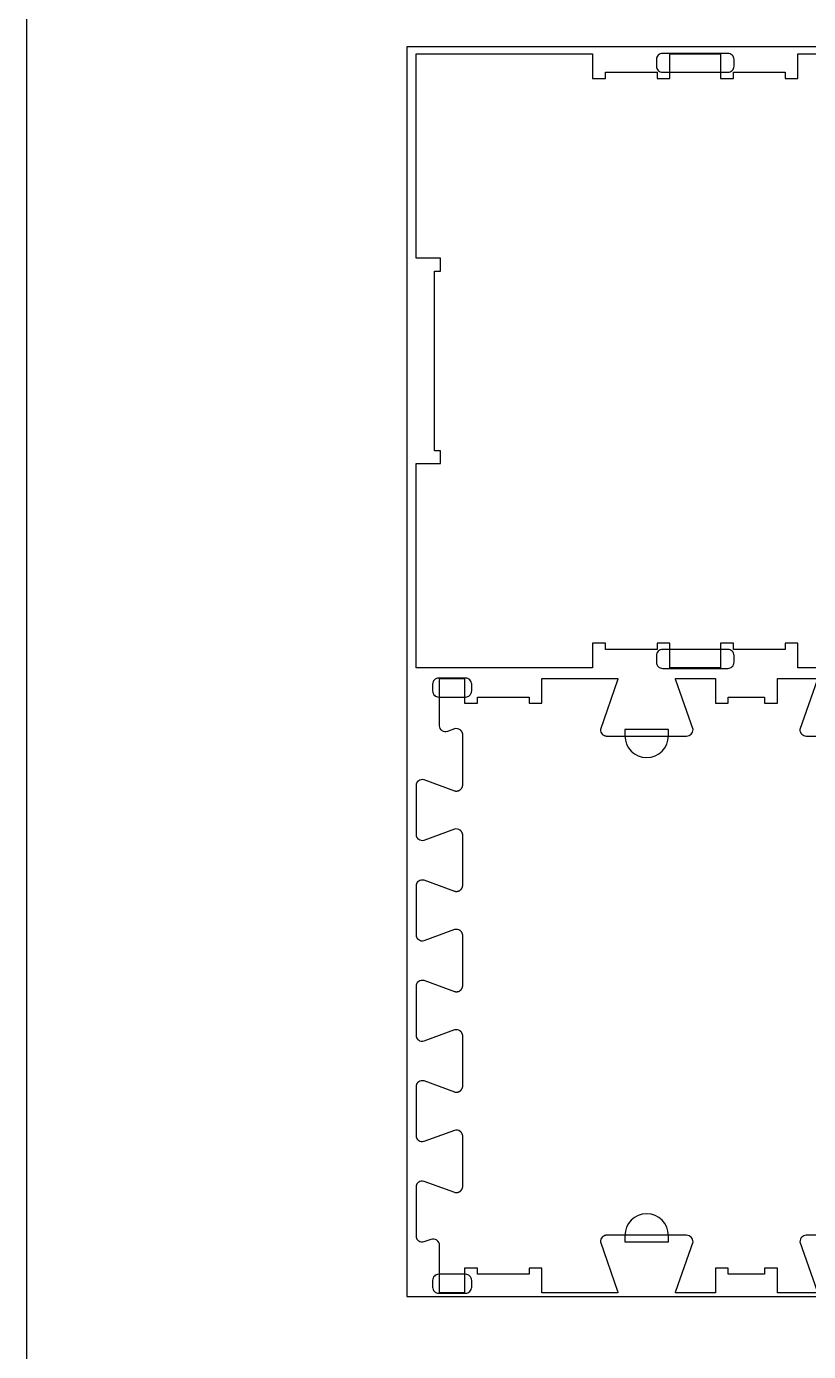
# Model space of a CAD drawing. Extents: x -7518 to -4335, y -84343 to -75479.
# Drawn here: x -7518 to -6754, y -77457 to -76163 of the extents above; entities that cross this region are included whole.
import ezdxf

# ---------------------------------------------------------------- set-up
doc = ezdxf.new("R2010")
doc.units = 0
for name, color, linetype in [('0_SHEET_SPRUCEPLY_2440X122', 1, 'CONTINUOUS'), ('4_ANYTOOL_CUTTHROUGH_OUTSI', 5, 'CONTINUOUS'), ('5_ANYTOOL_HALF_MILL_9MM_IN', 3, 'CONTINUOUS'), ('DONOTCUT', 18, 'CONTINUOUS')]:
    doc.layers.add(name, color=color, linetype=linetype)

msp = doc.modelspace()

# ---------------------------------------------------------------- linework, layer by layer
at = {"layer": '0_SHEET_SPRUCEPLY_2440X122'}
msp.add_lwpolyline([(-7146.3, -76183), (-7146.3, -77403), (-4706.3, -77403), (-4706.3, -76183)], close=True, dxfattribs=at)
at = {"layer": '4_ANYTOOL_CUTTHROUGH_OUTSI', "color": 5}
msp.add_lwpolyline([(-6714.7, -76789.4), (-6764.5, -76789.4), (-6764.5, -76765.4), (-6777, -76765.4), (-6777, -76771.4), (-6827.5, -76771.4), (-6827.5, -76765.4), (-6840, -76765.4), (-6840, -76789.4), (-6889.5, -76789.4), (-6889.5, -76765.4), (-6902, -76765.4), (-6902, -76771.4), (-6952.5, -76771.4), (-6952.5, -76765.4), (-6952.7, -76765.4), (-6952.7, -76765.4), (-6965, -76765.4), (-6965, -76765.6), (-6965, -76789.4), (-7137.5, -76789.4), (-7137.5, -76589.9), (-7113.5, -76589.9), (-7113.5, -76589.6), (-7113.5, -76577.6), (-7113.5, -76577.4), (-7119.5, -76577.4), (-7119.5, -76401.9), (-7113.5, -76401.9), (-7113.5, -76401.6), (-7113.5, -76389.6), (-7113.5, -76389.4), (-7137.5, -76389.4), (-7137.5, -76189.9), (-6965, -76189.9), (-6965, -76213.6), (-6965, -76213.9), (-6952.5, -76213.9), (-6952.5, -76207.9), (-6902, -76207.9), (-6902, -76213.9), (-6889.5, -76213.9), (-6889.5, -76213.6), (-6889.5, -76189.9), (-6840, -76189.9), (-6840, -76213.9), (-6827.5, -76213.9), (-6827.5, -76207.9), (-6777, -76207.9), (-6777, -76213.9), (-6764.5, -76213.9), (-6764.5, -76213.6), (-6764.5, -76189.9), (-6690.3, -76189.9)], dxfattribs=at)
for points in [[(-6745.4, -77399.4), (-6784.5, -77399.4), (-6784.5, -77375.4), (-6797, -77375.4), (-6797, -77381.4), (-6832.5, -77381.4), (-6832.5, -77375.4), (-6845, -77375.4), (-6845, -77399.4), (-6884.1, -77399.4), (-6884.1, -77399.4, -0.061485), (-6883.8, -77398), (-6866.9, -77349.7), (-6866.9, -77349.7), (-6866.9, -77349.6), (-6866.9, -77349.6, 0.414214), (-6873.2, -77343.4), (-6951.2, -77343.4), (-6951.3, -77343.4), (-6951.5, -77343.4), (-6951.6, -77343.4), (-6951.8, -77343.4), (-6951.9, -77343.4), (-6952.1, -77343.4), (-6952.2, -77343.5), (-6952.4, -77343.5), (-6952.5, -77343.5), (-6952.7, -77343.6), (-6952.8, -77343.6), (-6953, -77343.7), (-6953.1, -77343.7), (-6953.3, -77343.7), (-6953.4, -77343.8), (-6953.6, -77343.9), (-6953.7, -77343.9), (-6953.8, -77344), (-6954, -77344.1), (-6954.1, -77344.1), (-6954.3, -77344.2), (-6954.4, -77344.3), (-6954.5, -77344.4), (-6954.7, -77344.4), (-6954.8, -77344.5), (-6954.9, -77344.6), (-6955, -77344.7), (-6955.1, -77344.8), (-6955.3, -77344.9), (-6955.4, -77345), (-6955.5, -77345.1), (-6955.6, -77345.2, 0.198912), (-6957.4, -77349.6), (-6957.4, -77349.7), (-6957.4, -77349.7), (-6940.5, -77398), (-6940.5, -77398, -0.061485), (-6940.3, -77399.4), (-6964.7, -77399.4), (-7014.5, -77399.4), (-7014.5, -77375.4), (-7027, -77375.4), (-7027, -77381.4), (-7077.5, -77381.4), (-7077.5, -77375.4), (-7090, -77375.4), (-7090, -77399.4), (-7114.5, -77399.4), (-7114.5, -77353.2), (-7114.5, -77353.2, 0.522088), (-7122.9, -77347.4), (-7129.7, -77349.9, -0.236725), (-7134.8, -77349), (-7134.9, -77348.9), (-7135, -77348.8), (-7135.1, -77348.7), (-7135.3, -77348.6), (-7135.4, -77348.5), (-7135.5, -77348.3), (-7135.6, -77348.2), (-7135.7, -77348.1), (-7135.8, -77348), (-7135.9, -77347.8), (-7136, -77347.7), (-7136.1, -77347.6), (-7136.2, -77347.4), (-7136.3, -77347.3), (-7136.4, -77347.1), (-7136.5, -77347), (-7136.5, -77346.8), (-7136.6, -77346.7), (-7136.7, -77346.5), (-7136.7, -77346.3), (-7136.8, -77346.2), (-7136.8, -77346), (-7136.9, -77345.9), (-7136.9, -77345.7), (-7137, -77345.5), (-7137, -77345.4), (-7137, -77345.2), (-7137, -77345), (-7137.1, -77344.9), (-7137.1, -77344.7), (-7137.1, -77344.5), (-7137.1, -77344.4), (-7137.1, -77295.9), (-7137.1, -77295.7), (-7137.1, -77295.6), (-7137.1, -77295.4), (-7137, -77295.2), (-7137, -77295.1), (-7137, -77294.9), (-7137, -77294.7), (-7136.9, -77294.6), (-7136.9, -77294.4), (-7136.8, -77294.2), (-7136.8, -77294.1), (-7136.7, -77293.9), (-7136.7, -77293.8), (-7136.6, -77293.6), (-7136.5, -77293.5), (-7136.5, -77293.3), (-7136.4, -77293.1), (-7136.3, -77293), (-7136.2, -77292.9), (-7136.1, -77292.7), (-7136, -77292.6), (-7135.9, -77292.4), (-7135.8, -77292.3), (-7135.7, -77292.2), (-7135.6, -77292), (-7135.5, -77291.9), (-7135.4, -77291.8), (-7135.3, -77291.7), (-7135.1, -77291.6), (-7135, -77291.5), (-7134.9, -77291.4), (-7134.8, -77291.3, -0.236725), (-7129.7, -77290.4), (-7099.9, -77301.4), (-7099.9, -77301.4), (-7099.9, -77301.4), (-7099.7, -77301.4), (-7099.6, -77301.5), (-7099.4, -77301.5), (-7099.2, -77301.5), (-7099, -77301.6), (-7098.9, -77301.6), (-7098.7, -77301.6), (-7098.5, -77301.6), (-7098.3, -77301.6), (-7098.1, -77301.6), (-7097.9, -77301.6), (-7097.8, -77301.6), (-7097.6, -77301.6), (-7097.4, -77301.6), (-7097.2, -77301.6), (-7097, -77301.5), (-7096.8, -77301.5), (-7096.7, -77301.5), (-7096.5, -77301.4), (-7096.3, -77301.4), (-7096.1, -77301.3), (-7096, -77301.3), (-7095.8, -77301.2), (-7095.6, -77301.1), (-7095.4, -77301), (-7095.3, -77301), (-7095.1, -77300.9), (-7095, -77300.8), (-7094.8, -77300.7), (-7094.7, -77300.6), (-7094.5, -77300.5), (-7094.4, -77300.4), (-7094.2, -77300.3), (-7094.1, -77300.2), (-7094, -77300.1), (-7093.8, -77299.9), (-7093.7, -77299.8), (-7093.6, -77299.7), (-7093.5, -77299.6), (-7093.3, -77299.4), (-7093.2, -77299.3), (-7093.1, -77299.1), (-7093, -77299), (-7092.9, -77298.8), (-7092.8, -77298.7), (-7092.7, -77298.5), (-7092.6, -77298.4), (-7092.5, -77298.2), (-7092.4, -77298), (-7092.4, -77297.9), (-7092.3, -77297.7), (-7092.2, -77297.5), (-7092.2, -77297.3), (-7092.1, -77297.2), (-7092.1, -77297), (-7092, -77296.8), (-7092, -77296.6), (-7091.9, -77296.5), (-7091.9, -77296.3), (-7091.9, -77296.1), (-7091.9, -77295.9), (-7091.9, -77295.7), (-7091.9, -77295.6), (-7091.9, -77295.4), (-7091.9, -77246.9), (-7091.9, -77246.7), (-7091.9, -77246.5), (-7091.9, -77246.4), (-7091.9, -77246.2), (-7091.9, -77246), (-7091.9, -77245.8), (-7092, -77245.6), (-7092, -77245.5), (-7092.1, -77245.3), (-7092.1, -77245.1), (-7092.2, -77244.9), (-7092.2, -77244.8), (-7092.3, -77244.6), (-7092.4, -77244.4), (-7092.4, -77244.2), (-7092.5, -77244.1), (-7092.6, -77243.9), (-7092.7, -77243.7), (-7092.8, -77243.6), (-7092.9, -77243.4), (-7093, -77243.3), (-7093.1, -77243.1), (-7093.2, -77243), (-7093.3, -77242.8), (-7093.5, -77242.7), (-7093.6, -77242.6), (-7093.7, -77242.4), (-7093.8, -77242.3), (-7094, -77242.2), (-7094.1, -77242.1), (-7094.2, -77242), (-7094.4, -77241.9, 0.237079), (-7099.9, -77240.9), (-7099.9, -77240.9), (-7099.9, -77240.9), (-7129.7, -77251.9), (-7129.7, -77251.9, -0.236725), (-7134.8, -77251), (-7134.9, -77250.9), (-7135, -77250.8), (-7135.1, -77250.7), (-7135.3, -77250.6), (-7135.4, -77250.5), (-7135.5, -77250.3), (-7135.6, -77250.2), (-7135.7, -77250.1), (-7135.8, -77250), (-7135.9, -77249.8), (-7136, -77249.7), (-7136.1, -77249.6), (-7136.2, -77249.4), (-7136.3, -77249.3), (-7136.4, -77249.1), (-7136.5, -77249), (-7136.5, -77248.8), (-7136.6, -77248.7), (-7136.7, -77248.5), (-7136.7, -77248.3), (-7136.8, -77248.2), (-7136.8, -77248), (-7136.9, -77247.9), (-7136.9, -77247.7), (-7137, -77247.5), (-7137, -77247.4), (-7137, -77247.2), (-7137, -77247), (-7137.1, -77246.9), (-7137.1, -77246.7), (-7137.1, -77246.5), (-7137.1, -77246.4), (-7137.1, -77197.9), (-7137.1, -77197.7), (-7137.1, -77197.6), (-7137.1, -77197.4), (-7137, -77197.2), (-7137, -77197.1), (-7137, -77196.9), (-7137, -77196.7), (-7136.9, -77196.6), (-7136.9, -77196.4), (-7136.8, -77196.2), (-7136.8, -77196.1), (-7136.7, -77195.9), (-7136.7, -77195.8), (-7136.6, -77195.6), (-7136.5, -77195.5), (-7136.5, -77195.3), (-7136.4, -77195.1), (-7136.3, -77195), (-7136.2, -77194.9), (-7136.1, -77194.7), (-7136, -77194.6), (-7135.9, -77194.4), (-7135.8, -77194.3), (-7135.7, -77194.2), (-7135.6, -77194), (-7135.5, -77193.9), (-7135.4, -77193.8), (-7135.3, -77193.7), (-7135.1, -77193.6), (-7135, -77193.5), (-7134.9, -77193.4), (-7134.8, -77193.3, -0.236725), (-7129.7, -77192.4), (-7099.9, -77203.4), (-7099.9, -77203.4), (-7099.9, -77203.4), (-7099.7, -77203.4), (-7099.6, -77203.5), (-7099.4, -77203.5), (-7099.2, -77203.5), (-7099, -77203.6), (-7098.9, -77203.6), (-7098.7, -77203.6), (-7098.5, -77203.6), (-7098.3, -77203.6), (-7098.1, -77203.6), (-7097.9, -77203.6), (-7097.8, -77203.6), (-7097.6, -77203.6), (-7097.4, -77203.6), (-7097.2, -77203.6), (-7097, -77203.5), (-7096.8, -77203.5), (-7096.7, -77203.5), (-7096.5, -77203.4), (-7096.3, -77203.4), (-7096.1, -77203.3), (-7096, -77203.3), (-7095.8, -77203.2), (-7095.6, -77203.1), (-7095.4, -77203), (-7095.3, -77203), (-7095.1, -77202.9), (-7095, -77202.8), (-7094.8, -77202.7), (-7094.7, -77202.6), (-7094.5, -77202.5), (-7094.4, -77202.4), (-7094.2, -77202.3), (-7094.1, -77202.2), (-7094, -77202.1), (-7093.8, -77201.9), (-7093.7, -77201.8), (-7093.6, -77201.7), (-7093.5, -77201.6), (-7093.3, -77201.4), (-7093.2, -77201.3), (-7093.1, -77201.1), (-7093, -77201), (-7092.9, -77200.8), (-7092.8, -77200.7), (-7092.7, -77200.5), (-7092.6, -77200.4), (-7092.5, -77200.2), (-7092.4, -77200), (-7092.4, -77199.9), (-7092.3, -77199.7), (-7092.2, -77199.5), (-7092.2, -77199.3), (-7092.1, -77199.2), (-7092.1, -77199), (-7092, -77198.8), (-7092, -77198.6), (-7091.9, -77198.5), (-7091.9, -77198.3), (-7091.9, -77198.1), (-7091.9, -77197.9), (-7091.9, -77197.7), (-7091.9, -77197.6), (-7091.9, -77197.4), (-7091.9, -77148.9), (-7091.9, -77148.7), (-7091.9, -77148.5), (-7091.9, -77148.4), (-7091.9, -77148.2), (-7091.9, -77148), (-7091.9, -77147.8), (-7092, -77147.6), (-7092, -77147.5), (-7092.1, -77147.3), (-7092.1, -77147.1), (-7092.2, -77146.9), (-7092.2, -77146.8), (-7092.3, -77146.6), (-7092.4, -77146.4), (-7092.4, -77146.2), (-7092.5, -77146.1), (-7092.6, -77145.9), (-7092.7, -77145.7), (-7092.8, -77145.6), (-7092.9, -77145.4), (-7093, -77145.3), (-7093.1, -77145.1), (-7093.2, -77145), (-7093.3, -77144.8), (-7093.5, -77144.7), (-7093.6, -77144.6), (-7093.7, -77144.4), (-7093.8, -77144.3), (-7094, -77144.2), (-7094.1, -77144.1), (-7094.2, -77144), (-7094.4, -77143.9, 0.237079), (-7099.9, -77142.9), (-7099.9, -77142.9), (-7099.9, -77142.9), (-7129.7, -77153.9), (-7129.7, -77153.9, -0.236725), (-7134.8, -77153), (-7134.9, -77152.9), (-7135, -77152.8), (-7135.1, -77152.7), (-7135.3, -77152.6), (-7135.4, -77152.5), (-7135.5, -77152.3), (-7135.6, -77152.2), (-7135.7, -77152.1), (-7135.8, -77152), (-7135.9, -77151.8), (-7136, -77151.7), (-7136.1, -77151.6), (-7136.2, -77151.4), (-7136.3, -77151.3), (-7136.4, -77151.1), (-7136.5, -77151), (-7136.5, -77150.8), (-7136.6, -77150.7), (-7136.7, -77150.5), (-7136.7, -77150.3), (-7136.8, -77150.2), (-7136.8, -77150), (-7136.9, -77149.9), (-7136.9, -77149.7), (-7137, -77149.5), (-7137, -77149.4), (-7137, -77149.2), (-7137, -77149), (-7137.1, -77148.9), (-7137.1, -77148.7), (-7137.1, -77148.5), (-7137.1, -77148.4), (-7137.1, -77099.9), (-7137.1, -77099.7), (-7137.1, -77099.6), (-7137.1, -77099.4), (-7137, -77099.2), (-7137, -77099.1), (-7137, -77098.9), (-7137, -77098.7), (-7136.9, -77098.6), (-7136.9, -77098.4), (-7136.8, -77098.2), (-7136.8, -77098.1), (-7136.7, -77097.9), (-7136.7, -77097.8), (-7136.6, -77097.6), (-7136.5, -77097.5), (-7136.5, -77097.3), (-7136.4, -77097.1), (-7136.3, -77097), (-7136.2, -77096.9), (-7136.1, -77096.7), (-7136, -77096.6), (-7135.9, -77096.4), (-7135.8, -77096.3), (-7135.7, -77096.2), (-7135.6, -77096), (-7135.5, -77095.9), (-7135.4, -77095.8), (-7135.3, -77095.7), (-7135.1, -77095.6), (-7135, -77095.5), (-7134.9, -77095.4), (-7134.8, -77095.3, -0.236725), (-7129.7, -77094.4), (-7099.9, -77105.4), (-7099.9, -77105.4), (-7099.9, -77105.4), (-7099.7, -77105.4), (-7099.6, -77105.5), (-7099.4, -77105.5), (-7099.2, -77105.5), (-7099, -77105.6), (-7098.9, -77105.6), (-7098.7, -77105.6), (-7098.5, -77105.6), (-7098.3, -77105.6), (-7098.1, -77105.6), (-7097.9, -77105.6), (-7097.8, -77105.6), (-7097.6, -77105.6), (-7097.4, -77105.6), (-7097.2, -77105.6), (-7097, -77105.5), (-7096.8, -77105.5), (-7096.7, -77105.5), (-7096.5, -77105.4), (-7096.3, -77105.4), (-7096.1, -77105.3), (-7096, -77105.3), (-7095.8, -77105.2), (-7095.6, -77105.1), (-7095.4, -77105), (-7095.3, -77105), (-7095.1, -77104.9), (-7095, -77104.8), (-7094.8, -77104.7), (-7094.7, -77104.6), (-7094.5, -77104.5), (-7094.4, -77104.4), (-7094.2, -77104.3), (-7094.1, -77104.2), (-7094, -77104.1), (-7093.8, -77103.9), (-7093.7, -77103.8), (-7093.6, -77103.7), (-7093.5, -77103.6), (-7093.3, -77103.4), (-7093.2, -77103.3), (-7093.1, -77103.1), (-7093, -77103), (-7092.9, -77102.8), (-7092.8, -77102.7), (-7092.7, -77102.5), (-7092.6, -77102.4), (-7092.5, -77102.2), (-7092.4, -77102), (-7092.4, -77101.9), (-7092.3, -77101.7), (-7092.2, -77101.5), (-7092.2, -77101.3), (-7092.1, -77101.2), (-7092.1, -77101), (-7092, -77100.8), (-7092, -77100.6), (-7091.9, -77100.5), (-7091.9, -77100.3), (-7091.9, -77100.1), (-7091.9, -77099.9), (-7091.9, -77099.7), (-7091.9, -77099.6), (-7091.9, -77099.4), (-7091.9, -77050.9), (-7091.9, -77050.7), (-7091.9, -77050.5), (-7091.9, -77050.4), (-7091.9, -77050.2), (-7091.9, -77050), (-7091.9, -77049.8), (-7092, -77049.6), (-7092, -77049.5), (-7092.1, -77049.3), (-7092.1, -77049.1), (-7092.2, -77048.9), (-7092.2, -77048.8), (-7092.3, -77048.6), (-7092.4, -77048.4), (-7092.4, -77048.2), (-7092.5, -77048.1), (-7092.6, -77047.9), (-7092.7, -77047.7), (-7092.8, -77047.6), (-7092.9, -77047.4), (-7093, -77047.3), (-7093.1, -77047.1), (-7093.2, -77047), (-7093.3, -77046.8), (-7093.5, -77046.7), (-7093.6, -77046.6), (-7093.7, -77046.4), (-7093.8, -77046.3), (-7094, -77046.2), (-7094.1, -77046.1), (-7094.2, -77046), (-7094.4, -77045.9, 0.237079), (-7099.9, -77044.9), (-7099.9, -77044.9), (-7099.9, -77044.9), (-7129.7, -77055.9), (-7129.7, -77055.9, -0.236725), (-7134.8, -77055), (-7134.9, -77054.9), (-7135, -77054.8), (-7135.1, -77054.7), (-7135.3, -77054.6), (-7135.4, -77054.5), (-7135.5, -77054.3), (-7135.6, -77054.2), (-7135.7, -77054.1), (-7135.8, -77054), (-7135.9, -77053.8), (-7136, -77053.7), (-7136.1, -77053.6), (-7136.2, -77053.4), (-7136.3, -77053.3), (-7136.4, -77053.1), (-7136.5, -77053), (-7136.5, -77052.8), (-7136.6, -77052.7), (-7136.7, -77052.5), (-7136.7, -77052.3), (-7136.8, -77052.2), (-7136.8, -77052), (-7136.9, -77051.9), (-7136.9, -77051.7), (-7137, -77051.5), (-7137, -77051.4), (-7137, -77051.2), (-7137, -77051), (-7137.1, -77050.9), (-7137.1, -77050.7), (-7137.1, -77050.5), (-7137.1, -77050.4), (-7137.1, -77001.9), (-7137.1, -77001.7), (-7137.1, -77001.6), (-7137.1, -77001.4), (-7137, -77001.2), (-7137, -77001.1), (-7137, -77000.9), (-7137, -77000.7), (-7136.9, -77000.6), (-7136.9, -77000.4), (-7136.8, -77000.2), (-7136.8, -77000.1), (-7136.7, -76999.9), (-7136.7, -76999.8), (-7136.6, -76999.6), (-7136.5, -76999.5), (-7136.5, -76999.3), (-7136.4, -76999.1), (-7136.3, -76999), (-7136.2, -76998.9), (-7136.1, -76998.7), (-7136, -76998.6), (-7135.9, -76998.4), (-7135.8, -76998.3), (-7135.7, -76998.2), (-7135.6, -76998), (-7135.5, -76997.9), (-7135.4, -76997.8), (-7135.3, -76997.7), (-7135.1, -76997.6), (-7135, -76997.5), (-7134.9, -76997.4), (-7134.8, -76997.3, -0.236725), (-7129.7, -76996.4), (-7099.9, -77007.4), (-7099.9, -77007.4), (-7099.9, -77007.4), (-7099.7, -77007.4), (-7099.6, -77007.5), (-7099.4, -77007.5), (-7099.2, -77007.5), (-7099, -77007.6), (-7098.9, -77007.6), (-7098.7, -77007.6), (-7098.5, -77007.6), (-7098.3, -77007.6), (-7098.1, -77007.6), (-7097.9, -77007.6), (-7097.8, -77007.6), (-7097.6, -77007.6), (-7097.4, -77007.6), (-7097.2, -77007.6), (-7097, -77007.5), (-7096.8, -77007.5), (-7096.7, -77007.5), (-7096.5, -77007.4), (-7096.3, -77007.4), (-7096.1, -77007.3), (-7096, -77007.3), (-7095.8, -77007.2), (-7095.6, -77007.1), (-7095.4, -77007), (-7095.3, -77007), (-7095.1, -77006.9), (-7095, -77006.8), (-7094.8, -77006.7), (-7094.7, -77006.6), (-7094.5, -77006.5), (-7094.4, -77006.4), (-7094.2, -77006.3), (-7094.1, -77006.2), (-7094, -77006.1), (-7093.8, -77005.9), (-7093.7, -77005.8), (-7093.6, -77005.7), (-7093.5, -77005.6), (-7093.3, -77005.4), (-7093.2, -77005.3), (-7093.1, -77005.1), (-7093, -77005), (-7092.9, -77004.8), (-7092.8, -77004.7), (-7092.7, -77004.5), (-7092.6, -77004.4), (-7092.5, -77004.2), (-7092.4, -77004), (-7092.4, -77003.9), (-7092.3, -77003.7), (-7092.2, -77003.5), (-7092.2, -77003.3), (-7092.1, -77003.2), (-7092.1, -77003), (-7092, -77002.8), (-7092, -77002.6), (-7091.9, -77002.5), (-7091.9, -77002.3), (-7091.9, -77002.1), (-7091.9, -77001.9), (-7091.9, -77001.7), (-7091.9, -77001.6), (-7091.9, -77001.4), (-7091.9, -76952.9), (-7091.9, -76952.7), (-7091.9, -76952.5), (-7091.9, -76952.4), (-7091.9, -76952.2), (-7091.9, -76952), (-7091.9, -76951.8), (-7092, -76951.6), (-7092, -76951.5), (-7092.1, -76951.3), (-7092.1, -76951.1), (-7092.2, -76950.9), (-7092.2, -76950.8), (-7092.3, -76950.6), (-7092.4, -76950.4), (-7092.4, -76950.2), (-7092.5, -76950.1), (-7092.6, -76949.9), (-7092.7, -76949.7), (-7092.8, -76949.6), (-7092.9, -76949.4), (-7093, -76949.3), (-7093.1, -76949.1), (-7093.2, -76949), (-7093.3, -76948.8), (-7093.5, -76948.7), (-7093.6, -76948.6), (-7093.7, -76948.4), (-7093.8, -76948.3), (-7094, -76948.2), (-7094.1, -76948.1), (-7094.2, -76948), (-7094.4, -76947.9, 0.237079), (-7099.9, -76946.9), (-7099.9, -76946.9), (-7099.9, -76946.9), (-7129.7, -76957.9), (-7129.7, -76957.9, -0.236725), (-7134.8, -76957), (-7134.9, -76956.9), (-7135, -76956.8), (-7135.1, -76956.7), (-7135.3, -76956.6), (-7135.4, -76956.5), (-7135.5, -76956.3), (-7135.6, -76956.2), (-7135.7, -76956.1), (-7135.8, -76956), (-7135.9, -76955.8), (-7136, -76955.7), (-7136.1, -76955.6), (-7136.2, -76955.4), (-7136.3, -76955.3), (-7136.4, -76955.1), (-7136.5, -76955), (-7136.5, -76954.8), (-7136.6, -76954.7), (-7136.7, -76954.5), (-7136.7, -76954.3), (-7136.8, -76954.2), (-7136.8, -76954), (-7136.9, -76953.9), (-7136.9, -76953.7), (-7137, -76953.5), (-7137, -76953.4), (-7137, -76953.2), (-7137, -76953), (-7137.1, -76952.9), (-7137.1, -76952.7), (-7137.1, -76952.5), (-7137.1, -76952.4), (-7137.1, -76903.9), (-7137.1, -76903.7), (-7137.1, -76903.6), (-7137.1, -76903.4), (-7137, -76903.2), (-7137, -76903.1), (-7137, -76902.9), (-7137, -76902.7), (-7136.9, -76902.6), (-7136.9, -76902.4), (-7136.8, -76902.2), (-7136.8, -76902.1), (-7136.7, -76901.9), (-7136.7, -76901.8), (-7136.6, -76901.6), (-7136.5, -76901.5), (-7136.5, -76901.3), (-7136.4, -76901.1), (-7136.3, -76901), (-7136.2, -76900.9), (-7136.1, -76900.7), (-7136, -76900.6), (-7135.9, -76900.4), (-7135.8, -76900.3), (-7135.7, -76900.2), (-7135.6, -76900), (-7135.5, -76899.9), (-7135.4, -76899.8), (-7135.3, -76899.7), (-7135.1, -76899.6), (-7135, -76899.5), (-7134.9, -76899.4), (-7134.8, -76899.3, -0.236725), (-7129.7, -76898.4), (-7099.9, -76909.4), (-7099.9, -76909.4), (-7099.9, -76909.4), (-7099.7, -76909.4), (-7099.6, -76909.5), (-7099.4, -76909.5), (-7099.2, -76909.5), (-7099, -76909.6), (-7098.9, -76909.6), (-7098.7, -76909.6), (-7098.5, -76909.6), (-7098.3, -76909.6), (-7098.1, -76909.6), (-7097.9, -76909.6), (-7097.8, -76909.6), (-7097.6, -76909.6), (-7097.4, -76909.6), (-7097.2, -76909.6), (-7097, -76909.5), (-7096.8, -76909.5), (-7096.7, -76909.5), (-7096.5, -76909.4), (-7096.3, -76909.4), (-7096.1, -76909.3), (-7096, -76909.3), (-7095.8, -76909.2), (-7095.6, -76909.1), (-7095.4, -76909), (-7095.3, -76909), (-7095.1, -76908.9), (-7095, -76908.8), (-7094.8, -76908.7), (-7094.7, -76908.6), (-7094.5, -76908.5), (-7094.4, -76908.4), (-7094.2, -76908.3), (-7094.1, -76908.2), (-7094, -76908.1), (-7093.8, -76907.9), (-7093.7, -76907.8), (-7093.6, -76907.7), (-7093.5, -76907.6), (-7093.3, -76907.4), (-7093.2, -76907.3), (-7093.1, -76907.1), (-7093, -76907), (-7092.9, -76906.8), (-7092.8, -76906.7), (-7092.7, -76906.5), (-7092.6, -76906.4), (-7092.5, -76906.2), (-7092.4, -76906), (-7092.4, -76905.9), (-7092.3, -76905.7), (-7092.2, -76905.5), (-7092.2, -76905.3), (-7092.1, -76905.2), (-7092.1, -76905), (-7092, -76904.8), (-7092, -76904.6), (-7091.9, -76904.5), (-7091.9, -76904.3), (-7091.9, -76904.1), (-7091.9, -76903.9), (-7091.9, -76903.7), (-7091.9, -76903.6), (-7091.9, -76903.4), (-7091.9, -76854.9), (-7091.9, -76854.7), (-7091.9, -76854.5), (-7091.9, -76854.4), (-7091.9, -76854.2), (-7091.9, -76854), (-7091.9, -76853.8), (-7092, -76853.6), (-7092, -76853.5), (-7092.1, -76853.3), (-7092.1, -76853.1), (-7092.2, -76852.9), (-7092.2, -76852.8), (-7092.3, -76852.6), (-7092.4, -76852.4), (-7092.4, -76852.2), (-7092.5, -76852.1), (-7092.6, -76851.9), (-7092.7, -76851.7), (-7092.8, -76851.6), (-7092.9, -76851.4), (-7093, -76851.3), (-7093.1, -76851.1), (-7093.2, -76851), (-7093.3, -76850.8), (-7093.5, -76850.7), (-7093.6, -76850.6), (-7093.7, -76850.4), (-7093.8, -76850.3), (-7094, -76850.2), (-7094.1, -76850.1), (-7094.2, -76850), (-7094.4, -76849.9, 0.237079), (-7099.9, -76848.9), (-7099.9, -76848.9), (-7099.9, -76848.9), (-7106.7, -76851.4), (-7106.7, -76851.4, -0.522087), (-7114.5, -76846), (-7114.5, -76799.9), (-7090, -76799.9), (-7090, -76823.9), (-7077.5, -76823.9), (-7077.5, -76817.9), (-7027, -76817.9), (-7027, -76823.9), (-7014.5, -76823.9), (-7014.5, -76799.9), (-6964.7, -76799.9), (-6940.3, -76799.9), (-6940.3, -76799.9, -0.061485), (-6940.5, -76801.3), (-6957.4, -76849.6), (-6957.4, -76849.6), (-6957.4, -76849.6), (-6957.4, -76849.6, 0.198912), (-6955.6, -76854.1), (-6955.5, -76854.2), (-6955.4, -76854.3), (-6955.3, -76854.4), (-6955.1, -76854.5), (-6955, -76854.6), (-6954.9, -76854.6), (-6954.8, -76854.7), (-6954.7, -76854.8), (-6954.5, -76854.9), (-6954.4, -76855), (-6954.3, -76855.1), (-6954.1, -76855.1), (-6954, -76855.2), (-6953.8, -76855.3), (-6953.7, -76855.3), (-6953.6, -76855.4), (-6953.4, -76855.5), (-6953.3, -76855.5), (-6953.1, -76855.6), (-6953, -76855.6), (-6952.8, -76855.7), (-6952.7, -76855.7), (-6952.5, -76855.7), (-6952.4, -76855.8), (-6952.2, -76855.8), (-6952.1, -76855.8), (-6951.9, -76855.8), (-6951.8, -76855.9), (-6951.6, -76855.9), (-6951.5, -76855.9), (-6951.3, -76855.9), (-6951.2, -76855.9), (-6873.2, -76855.9, 0.414214), (-6866.9, -76849.6), (-6866.9, -76849.6), (-6866.9, -76849.6), (-6883.8, -76801.3), (-6883.8, -76801.3, -0.061485), (-6884.1, -76799.9), (-6845, -76799.9), (-6845, -76823.6), (-6845, -76823.9), (-6832.5, -76823.9), (-6832.5, -76817.9), (-6797, -76817.9), (-6797, -76823.9), (-6784.5, -76823.9), (-6784.5, -76823.6), (-6784.5, -76799.9), (-6745.4, -76799.9)], [(-6745.6, -76801.3), (-6762.5, -76849.6), (-6762.5, -76849.6), (-6762.5, -76849.6), (-6762.5, -76849.6, 0.414214), (-6756.3, -76855.9), (-6678.3, -76855.9)], [(-6678.3, -77343.4), (-6756.3, -77343.4, 0.414214), (-6762.5, -77349.6), (-6762.5, -77349.7), (-6762.5, -77349.7), (-6745.6, -77398)]]:
    msp.add_lwpolyline(points, format="xyb", dxfattribs=at)
at = {"layer": '5_ANYTOOL_HALF_MILL_9MM_IN', "color": 3}
for points in [[(-6896.6, -76189.4, 0.414214), (-6902.6, -76195.4), (-6902.6, -76201.9, 0.414214), (-6896.6, -76207.9), (-6832.8, -76207.9, 0.414214), (-6826.8, -76201.9), (-6826.8, -76195.4, 0.414214), (-6832.8, -76189.4)], [(-6896.6, -76771.4, 0.414214), (-6902.6, -76777.4), (-6902.6, -76783.9, 0.414214), (-6896.6, -76789.9), (-6832.8, -76789.9, 0.414214), (-6826.8, -76783.9), (-6826.8, -76777.4, 0.414214), (-6832.8, -76771.4)], [(-7115.3, -76799.4, 0.414214), (-7121.3, -76805.4), (-7121.3, -76811.9, 0.414214), (-7115.3, -76817.9), (-7089.1, -76817.9, 0.414214), (-7083.1, -76811.9), (-7083.1, -76805.4, 0.414214), (-7089.1, -76799.4)], [(-6933.4, -76855.6, 1), (-6890.9, -76855.6), (-6890.9, -76855.4), (-6890.9, -76849.4), (-6933.4, -76849.4), (-6933.4, -76855.4), (-6933.4, -76855.6)], [(-6890.9, -77343.6, 1), (-6933.4, -77343.6), (-6933.4, -77343.9), (-6933.4, -77349.9), (-6890.9, -77349.9), (-6890.9, -77343.9), (-6890.9, -77343.6)], [(-7115.3, -77381.4, 0.414214), (-7121.3, -77387.4), (-7121.3, -77393.9, 0.414214), (-7115.3, -77399.9), (-7089.1, -77399.9, 0.414214), (-7083.1, -77393.9), (-7083.1, -77387.4, 0.414214), (-7089.1, -77381.4)]]:
    msp.add_lwpolyline(points, format="xyb", close=True, dxfattribs=at)
at = {"layer": 'DONOTCUT'}
msp.add_lwpolyline([(-7518, -84342.5), (-4334.6, -84342.5), (-4334.6, -75479), (-7518, -75479)], close=True, dxfattribs=at)

doc.saveas('drawing.dxf')
